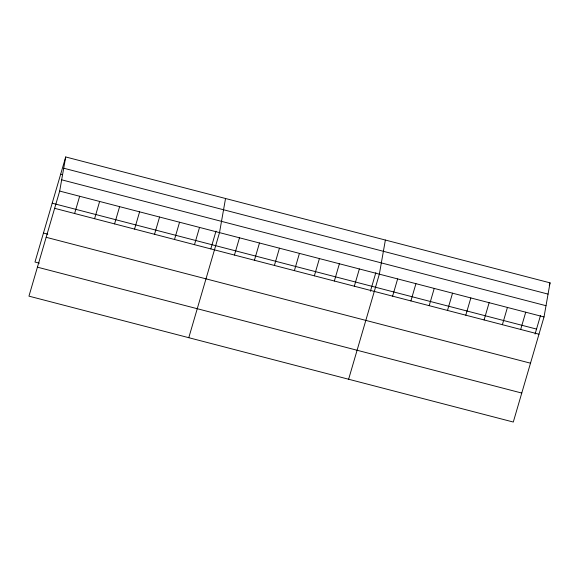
<?xml version="1.0" encoding="UTF-8"?>
<svg xmlns="http://www.w3.org/2000/svg" width="579" height="579" viewBox="0 0 579 579"><rect width="100%" height="100%" fill="white"/><g stroke="black" fill="none" stroke-linecap="round" stroke-linejoin="round"><path stroke-width="0.87" d="M59.68 191.07L65.709 156.96L550.05 282.849L544.021 316.959L513.291 422.04L28.95 296.151L59.68 191.07L544.021 316.959M225.542 198.503L219.513 232.613L188.783 337.695M385.375 240.046L379.346 274.156L348.616 379.238M65.709 156.96L34.979 262.041L39.321 263.17M74.611 213.513L79.656 196.267M94.594 218.703L99.639 201.456M114.57 223.899L119.614 206.652M134.552 229.089L139.597 211.842M154.528 234.285L159.572 217.038M174.511 239.474L179.555 222.227M194.486 244.671L199.531 227.424M210.807 248.883L216.01 231.093M234.444 255.057L239.489 237.81M254.427 260.246L259.472 242.999M274.403 265.443L279.447 248.196M294.385 270.632L299.43 253.385M314.361 275.828L319.405 258.581M334.344 281.018L339.388 263.771M354.319 286.214L359.364 268.967M370.401 291.251L375.843 272.637M392.598 296.159L397.643 278.912M410.895 300.914L415.939 283.667M429.191 305.669L434.236 288.422M447.495 310.431L452.532 293.177M465.791 315.186L470.836 297.939M484.087 319.941L489.132 302.694M502.384 324.696L507.428 307.449M520.68 329.451L525.725 312.204M535.076 334.054L540.518 315.439M549.29 285.433L550.05 282.849M63.719 168.214L548.06 294.103M60.665 174.207L62.402 174.655M61.671 179.816L546.011 305.705M52.19 203.193L536.53 329.082M54.636 208.317L538.977 334.206M43.454 233.055L47.796 234.184M46.161 237.303L530.502 363.192M37.425 267.172L521.773 393.054"/></g></svg>
